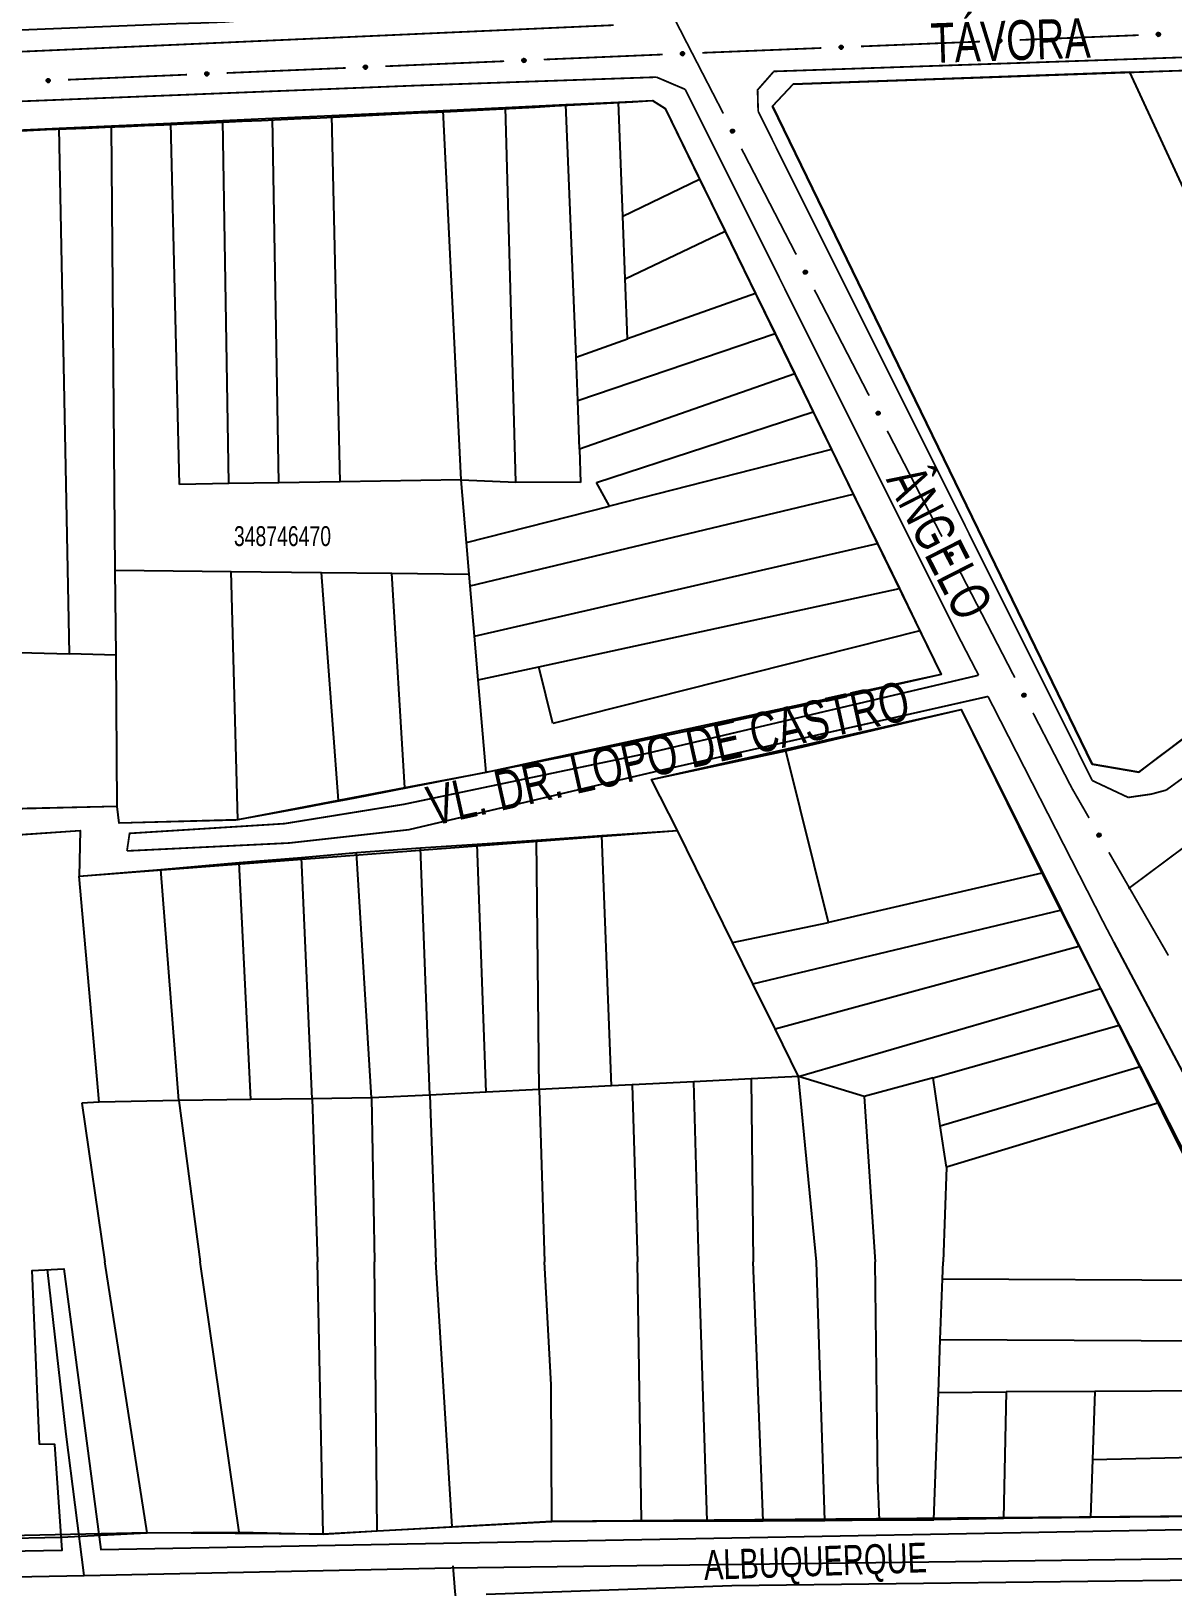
# Model space of a CAD drawing. Extents: x 199219 to 200475, y 4837288 to 4839440.
# Drawn here: x 199837 to 199952.1, y 4838713 to 4838869.8 of the extents above; entities that cross this region are included whole.
import ezdxf

# ---------------------------------------------------------------- set-up
doc = ezdxf.new("R2010")
doc.units = 0
doc.header["$LTSCALE"] = 3
doc.header["$MEASUREMENT"] = 0
doc.linetypes.add('PHANTOMX2', pattern=[5, 2.5, -0.5, 0.5, -0.5, 0.5, -0.5])
for name, color, linetype in [('CD_MALHA_LOTES', 40, 'CONTINUOUS'), ('CD_TXT_QUADRA', 7, 'CONTINUOUS'), ('RU-QUADRAS', 210, 'CONTINUOUS'), ('SV-EIXO-RUA-PAV', 20, 'CONTINUOUS'), ('SV-RUA-NAO-PAV-S-GUIA-C-GUIA', 7, 'PHANTOMX2'), ('SV-RUA-PAVIM-S-GUIA-C-GUIA', 7, 'CONTINUOUS'), ('SV-TXT-RUA-PAV-S-GUIA-C-GUIA', 7, 'CONTINUOUS')]:
    doc.layers.add(name, color=color, linetype=linetype)
doc.styles.add('3487-46-2D_TXTB$0$ARIAL', font='ARIAL.TTF')
doc.styles.add('ARIAL', font='ARIAL.TTF')

msp = doc.modelspace()

# ---------------------------------------------------------------- linework, layer by layer
at = {"layer": 'CD_MALHA_LOTES'}
for p, q in [((199947.75, 4838865.63), (199996.89, 4838867.36)), ((199947.75, 4838865.63), (199913.82, 4838864.44)), ((199967.35, 4838823.19), (199947.75, 4838865.63)), ((199913.82, 4838864.44), (199911.73, 4838862.23)), ((199878.53, 4838861.79), (199884.8, 4838862.08)), ((199884.8, 4838862.08), (199890.91, 4838862.37)), ((199885.84, 4838824.32), (199884.8, 4838862.08)), ((199890.91, 4838862.37), (199896.2, 4838862.61)), ((199891.94, 4838836.92), (199890.91, 4838862.37)), ((199896.2, 4838862.61), (199899.63, 4838862.77)), ((199896.64, 4838851.13), (199896.2, 4838862.61)), ((199899.63, 4838862.77), (199900.91, 4838861.99)), ((199900.91, 4838861.99), (199904.38, 4838854.86)), ((199911.73, 4838862.23), (199943.96, 4838795.91)), ((199845.09, 4838860.24), (199851.08, 4838860.51)), ((199851.08, 4838860.51), (199856.32, 4838860.76)), ((199851.94, 4838824.09), (199851.08, 4838860.51)), ((199856.32, 4838860.76), (199861.32, 4838860.99)), ((199856.92, 4838824.17), (199856.32, 4838860.76)), ((199861.32, 4838860.99), (199867.32, 4838861.27)), ((199861.95, 4838824.26), (199861.32, 4838860.99)), ((199867.32, 4838861.27), (199878.53, 4838861.79)), ((199868.15, 4838824.36), (199867.32, 4838861.27)), ((199880.34, 4838824.56), (199878.53, 4838861.79)), ((199834.04, 4838859.72), (199839.83, 4838859.99)), ((199839.83, 4838859.99), (199845.09, 4838860.24)), ((199840.86, 4838807.01), (199839.83, 4838859.99)), ((199845.47, 4838815.44), (199845.09, 4838860.24)), ((199896.64, 4838851.13), (199904.38, 4838854.86)), ((199904.38, 4838854.86), (199906.95, 4838849.6)), ((199896.88, 4838844.82), (199896.64, 4838851.13)), ((199896.88, 4838844.82), (199906.95, 4838849.6)), ((199906.95, 4838849.6), (199910.01, 4838843.33)), ((199897.11, 4838838.75), (199896.88, 4838844.82)), ((199910.01, 4838843.33), (199897.11, 4838838.75)), ((199910.01, 4838843.33), (199911.98, 4838839.29)), ((199891.94, 4838836.92), (199897.11, 4838838.75)), ((199892.1, 4838832.54), (199911.98, 4838839.29)), ((199911.98, 4838839.29), (199913.96, 4838835.23)), ((199892.1, 4838832.54), (199891.94, 4838836.92)), ((199913.96, 4838835.23), (199892.27, 4838827.65)), ((199913.96, 4838835.23), (199915.82, 4838831.41)), ((199892.27, 4838827.65), (199892.1, 4838832.54)), ((199893.99, 4838824.27), (199915.82, 4838831.41)), ((199915.82, 4838831.41), (199917.68, 4838827.6)), ((199892.27, 4838827.65), (199892.38, 4838824.28)), ((199917.68, 4838827.6), (199895.29, 4838821.91)), ((199917.68, 4838827.6), (199919.87, 4838823.1)), ((199861.95, 4838824.26), (199856.92, 4838824.17)), ((199868.15, 4838824.36), (199861.95, 4838824.26)), ((199880.34, 4838824.56), (199868.15, 4838824.36)), ((199880.34, 4838824.56), (199885.84, 4838824.32)), ((199880.88, 4838818.25), (199880.34, 4838824.56)), ((199892.38, 4838824.28), (199885.84, 4838824.32)), ((199895.29, 4838821.91), (199893.99, 4838824.27)), ((199856.92, 4838824.17), (199851.94, 4838824.09)), ((199881.25, 4838813.86), (199919.87, 4838823.1)), ((199919.87, 4838823.1), (199922.3, 4838818.13)), ((199880.88, 4838818.25), (199895.29, 4838821.91)), ((199881.15, 4838815.05), (199880.88, 4838818.25)), ((199881.69, 4838808.78), (199922.3, 4838818.13)), ((199922.3, 4838818.13), (199924.51, 4838813.59)), ((199845.58, 4838806.87), (199845.47, 4838815.44)), ((199845.47, 4838815.44), (199857.17, 4838815.31)), ((199857.85, 4838790.29), (199857.17, 4838815.31)), ((199857.17, 4838815.31), (199866.28, 4838815.21)), ((199866.28, 4838815.21), (199873.37, 4838815.13)), ((199867.97, 4838792.22), (199866.28, 4838815.21)), ((199874.67, 4838793.5), (199873.37, 4838815.13)), ((199873.37, 4838815.13), (199881.15, 4838815.05)), ((199881.25, 4838813.86), (199881.15, 4838815.05)), ((199881.69, 4838808.78), (199881.25, 4838813.86)), ((199888.16, 4838805.7), (199924.51, 4838813.59)), ((199924.51, 4838813.59), (199926.58, 4838809.34)), ((199948.66, 4838795.1), (199971.26, 4838812.03)), ((199882.06, 4838804.39), (199881.69, 4838808.78)), ((199926.58, 4838809.34), (199889.57, 4838800.01)), ((199926.58, 4838809.34), (199928.73, 4838804.93)), ((199834.5, 4838807.19), (199840.86, 4838807.01)), ((199845.58, 4838806.87), (199840.86, 4838807.01)), ((199845.66, 4838791.62), (199845.58, 4838806.87)), ((199882.06, 4838804.39), (199888.16, 4838805.7)), ((199889.57, 4838800.01), (199888.16, 4838805.7)), ((199882.86, 4838795.06), (199882.06, 4838804.39)), ((199928.73, 4838804.93), (199882.86, 4838795.06)), ((199913.08, 4838797.25), (199930.74, 4838801.39)), ((199930.74, 4838801.39), (199938.86, 4838784.92)), ((199899.52, 4838794.34), (199913.08, 4838797.25)), ((199917.37, 4838779.95), (199913.08, 4838797.25)), ((199882.86, 4838795.06), (199874.67, 4838793.5)), ((199943.96, 4838795.91), (199948.66, 4838795.1)), ((199874.67, 4838793.5), (199867.97, 4838792.22)), ((199902.14, 4838789.22), (199899.52, 4838794.34)), ((199845.66, 4838791.62), (199835.09, 4838791.39)), ((199845.87, 4838789.94), (199845.66, 4838791.62)), ((199867.97, 4838792.22), (199857.85, 4838790.29)), ((199857.85, 4838790.29), (199845.87, 4838789.94)), ((199818.16, 4838787.62), (199841.95, 4838789.2)), ((199841.95, 4838789.2), (199841.85, 4838784.59)), ((199881.97, 4838787.84), (199887.95, 4838788.25)), ((199887.95, 4838788.25), (199894.53, 4838788.7)), ((199888.22, 4838763.1), (199887.95, 4838788.25)), ((199894.53, 4838788.7), (199902.14, 4838789.22)), ((199895.48, 4838763.47), (199894.53, 4838788.7)), ((199907.7, 4838777.92), (199902.14, 4838789.22)), ((199864.24, 4838786.5), (199869.81, 4838786.98)), ((199869.81, 4838786.98), (199876.26, 4838787.45)), ((199871.3, 4838762.26), (199869.81, 4838786.98)), ((199876.26, 4838787.45), (199881.97, 4838787.84)), ((199877.2, 4838762.55), (199876.26, 4838787.45)), ((199882.85, 4838762.84), (199881.97, 4838787.84)), ((199841.85, 4838784.59), (199850.07, 4838785.29)), ((199850.07, 4838785.29), (199857.97, 4838785.97)), ((199851.87, 4838761.99), (199850.07, 4838785.29)), ((199857.97, 4838785.97), (199864.24, 4838786.5)), ((199859.13, 4838762.09), (199857.97, 4838785.97)), ((199865.34, 4838762.17), (199864.24, 4838786.5)), ((199843.86, 4838761.82), (199841.85, 4838784.59)), ((199938.86, 4838784.92), (199917.37, 4838779.95)), ((199938.86, 4838784.92), (199940.76, 4838781.19)), ((199909.75, 4838773.76), (199940.76, 4838781.19)), ((199940.76, 4838781.19), (199942.61, 4838777.56)), ((199907.7, 4838777.92), (199917.37, 4838779.95)), ((199909.75, 4838773.76), (199907.7, 4838777.92)), ((199911.98, 4838769.21), (199942.61, 4838777.56)), ((199942.61, 4838777.56), (199944.78, 4838773.29)), ((199911.98, 4838769.21), (199909.75, 4838773.76)), ((199914.34, 4838764.41), (199944.78, 4838773.29)), ((199944.78, 4838773.29), (199946.67, 4838769.58)), ((199927.92, 4838764.27), (199946.67, 4838769.58)), ((199946.67, 4838769.58), (199948.79, 4838765.41)), ((199914.34, 4838764.41), (199911.98, 4838769.21)), ((199928.62, 4838759.45), (199948.79, 4838765.41)), ((199948.79, 4838765.41), (199950.66, 4838761.75)), ((199888.22, 4838763.1), (199882.85, 4838762.84)), ((199895.48, 4838763.47), (199888.22, 4838763.1)), ((199888.22, 4838763.1), (199888.73, 4838745.75)), ((199897.58, 4838763.57), (199895.48, 4838763.47)), ((199903.8, 4838763.89), (199897.58, 4838763.57)), ((199897.58, 4838763.57), (199898.12, 4838745.75)), ((199909.56, 4838764.17), (199903.8, 4838763.89)), ((199904.31, 4838745.75), (199903.8, 4838763.89)), ((199914.34, 4838764.41), (199909.56, 4838764.17)), ((199909.56, 4838764.17), (199909.78, 4838745.75)), ((199920.95, 4838762.41), (199914.34, 4838764.41)), ((199916.17, 4838745.75), (199914.34, 4838764.41)), ((199927.92, 4838764.27), (199920.95, 4838762.41)), ((199928.62, 4838759.45), (199927.92, 4838764.27)), ((199843.86, 4838761.82), (199842.11, 4838761.73)), ((199842.11, 4838761.73), (199844.44, 4838745.75)), ((199851.87, 4838761.99), (199843.86, 4838761.82)), ((199859.13, 4838762.09), (199851.87, 4838761.99)), ((199851.87, 4838761.99), (199854.03, 4838745.75)), ((199865.34, 4838762.17), (199859.13, 4838762.09)), ((199871.3, 4838762.26), (199865.34, 4838762.17)), ((199865.34, 4838762.17), (199865.85, 4838745.75)), ((199877.2, 4838762.55), (199871.3, 4838762.26)), ((199871.3, 4838762.26), (199871.6, 4838745.75)), ((199882.85, 4838762.84), (199877.2, 4838762.55)), ((199877.2, 4838762.55), (199877.8, 4838745.75)), ((199920.95, 4838762.41), (199922.07, 4838745.75)), ((199950.66, 4838761.75), (199929.26, 4838755.27)), ((199950.66, 4838761.75), (199958.8, 4838745.75)), ((199929.26, 4838755.27), (199928.62, 4838759.45)), ((199929.26, 4838755.27), (199928.929194, 4838745.722676))]:
    msp.add_line(p, q, dxfattribs=at)
at = {"layer": 'CD_MALHA_LOTES', "linetype": 'Continuous'}
for p, q in [((199848.7, 4838718.42), (199844.44, 4838745.75)), ((199857.97, 4838718.49), (199854.03, 4838745.75)), ((199866.44, 4838718.3), (199865.85, 4838745.75)), ((199871.89, 4838718.61), (199871.6, 4838745.75)), ((199879.44, 4838719.02), (199877.8, 4838745.75)), ((199889.4, 4838733.35), (199888.73, 4838745.75)), ((199898.52, 4838719.62), (199898.12, 4838745.75)), ((199905.13, 4838719.63), (199904.31, 4838745.75)), ((199910.79, 4838719.64), (199909.78, 4838745.75)), ((199917.01, 4838719.66), (199916.17, 4838745.75)), ((199922.33, 4838723.69), (199922.07, 4838745.75)), ((199928.85, 4838744.02), (199928.929194, 4838745.722676)), ((199928.63, 4838737.9), (199928.85, 4838744.02)), ((199928.85, 4838744.02), (199959.56, 4838743.88)), ((199928.44, 4838732.58), (199928.63, 4838737.9)), ((199928.63, 4838737.9), (199962.59, 4838737.76)), ((199889.47, 4838719.58), (199889.4, 4838733.35)), ((199927.99, 4838719.74), (199928.44, 4838732.58)), ((199928.44, 4838732.58), (199935.29, 4838732.64)), ((199935.29, 4838732.64), (199935.01, 4838719.85)), ((199944.22, 4838732.68), (199935.29, 4838732.64)), ((199944.22, 4838732.68), (199943.98, 4838725.81)), ((199965.06, 4838732.77), (199944.22, 4838732.68)), ((199943.98, 4838725.81), (199943.78, 4838719.95)), ((199943.98, 4838725.81), (199968.24, 4838726.34)), ((199922.5, 4838719.72), (199922.33, 4838723.69)), ((199879.44, 4838719.02), (199889.47, 4838719.58)), ((199889.47, 4838719.58), (199898.52, 4838719.62)), ((199898.52, 4838719.62), (199905.13, 4838719.63)), ((199905.13, 4838719.63), (199907.62, 4838719.64)), ((199907.62, 4838719.64), (199910.79, 4838719.64)), ((199910.79, 4838719.64), (199917.01, 4838719.66)), ((199917.01, 4838719.66), (199922.5, 4838719.72)), ((199922.5, 4838719.72), (199927.99, 4838719.74)), ((199935.01, 4838719.85), (199927.99, 4838719.74)), ((199943.78, 4838719.95), (199935.01, 4838719.85)), ((199971.26, 4838720.25), (199943.78, 4838719.95)), ((199819.28, 4838717.58), (199840.04, 4838717.97)), ((199840.04, 4838717.97), (199848.7, 4838718.42)), ((199848.7, 4838718.42), (199857.97, 4838718.49)), ((199857.97, 4838718.49), (199866.44, 4838718.3)), ((199866.44, 4838718.3), (199871.89, 4838718.61)), ((199871.89, 4838718.61), (199879.44, 4838719.02))]:
    msp.add_line(p, q, dxfattribs=at)
at = {"layer": 'RU-QUADRAS', "color": 6, "linetype": 'Continuous'}
for points in [[(199756.48, 4838902.47), (199797.92, 4838930.86), (199849.42, 4838962.43), (199883.99, 4838895.96), (199892.65, 4838875.98), (199891.44, 4838873.53), (199856.57, 4838870.68, 0.0083732469), (199777.4, 4838866.65), (199773.06, 4838879.8)], [(199911.73, 4838862.23), (199913.82, 4838864.44), (199996.89, 4838867.36), (199999.05, 4838866.36), (200015.7, 4838845.26), (200015.23, 4838843.47, 0.0110956434), (199948.66, 4838795.1), (199943.96, 4838795.91)], [(199772.68, 4838856.69), (199773.51, 4838857.79, 0.0080451857), (199899.63, 4838862.77), (199900.91, 4838861.99), (199928.73, 4838804.93, -0.0116969733), (199857.6, 4838790.24), (199845.87, 4838789.94), (199845.66, 4838791.62), (199813.06, 4838790.82), (199812.98, 4838794.31), (199775.96, 4838793.2)]]:
    msp.add_lwpolyline(points, format="xyb", close=True, dxfattribs=at)
msp.add_lwpolyline([(199776.4, 4838784.64), (199841.95, 4838789.2), (199841.85, 4838784.59), (199902.14, 4838789.22), (199899.52, 4838794.34), (199930.74, 4838801.39), (199971.26, 4838720.25), (199889.47, 4838719.58), (199866.44, 4838718.3), (199848.7, 4838718.42), (199799.25, 4838717.34), (199782.16, 4838716.52), (199779.38, 4838718.78)], close=True, dxfattribs=at)
at = {"layer": 'SV-EIXO-RUA-PAV', "const_width": 0.18}
for points in [[(199901.27362, 4838872.141534), (199903.098251, 4838868.581938)], [(199903.098251, 4838868.581938), (199903.13, 4838868.52)], [(199903.13, 4838868.52), (199906.770163, 4838861.474403)], [(199904.659469, 4838867.592927), (199916.649657, 4838868.078087)], [(199920.646387, 4838868.239807), (199932.636575, 4838868.724967)], [(199936.633305, 4838868.886687), (199948.623493, 4838869.371847)], [(199872.68821, 4838866.236978), (199884.677423, 4838866.745695)], [(199888.673827, 4838866.915267), (199900.663039, 4838867.423984)], [(199840.716978, 4838864.8804), (199852.70619, 4838865.389117)], [(199856.702594, 4838865.558689), (199868.691806, 4838866.067406)], [(199908.606218, 4838857.920686), (199914.114384, 4838847.259537)], [(199915.950439, 4838843.70582), (199921.458605, 4838833.044671)], [(199923.29466, 4838829.490954), (199928.802826, 4838818.829805)], [(199930.638881, 4838815.276088), (199936.147047, 4838804.614939)], [(199937.983102, 4838801.061222), (199941.655213, 4838793.953789)], [(199941.655213, 4838793.953789), (199941.9, 4838793.48)], [(199941.9, 4838793.48), (199943.631613, 4838790.476735)], [(199947.6, 4838783.35), (199957.220658, 4838790.522373)], [(199945.629601, 4838787.011473), (199951.623568, 4838776.615687)]]:
    msp.add_lwpolyline(points, dxfattribs=at)
at = {"layer": 'SV-EIXO-RUA-PAV'}
for points in [[(199918.500009, 4838868.263128), (199918.532653, 4838868.299548), (199918.568156, 4838868.324173), (199918.603679, 4838868.336189), (199918.637839, 4838868.338622), (199918.673066, 4838868.337175), (199918.708261, 4838868.327881), (199918.745038, 4838868.308912), (199918.781801, 4838868.276422), (199918.804638, 4838868.238394), (199918.818281, 4838868.204198), (199918.822869, 4838868.168724), (199918.82089, 4838868.134526), (199918.810026, 4838868.098287), (199918.79044, 4838868.061205), (199918.756875, 4838868.025029), (199918.721903, 4838868.001125), (199918.687238, 4838867.990405), (199918.651546, 4838867.986018), (199918.615599, 4838867.987926), (199918.581104, 4838867.997249), (199918.543804, 4838868.017038), (199918.508536, 4838868.050639), (199918.484297, 4838868.085248), (199918.473093, 4838868.119753), (199918.469566, 4838868.154989), (199918.470587, 4838868.190339), (199918.478458, 4838868.226107), (199918.500009, 4838868.263128)], [(199934.486926, 4838868.910008), (199934.519571, 4838868.946428), (199934.555074, 4838868.971053), (199934.590597, 4838868.983069), (199934.624757, 4838868.985502), (199934.659984, 4838868.984055), (199934.695179, 4838868.974761), (199934.731956, 4838868.955792), (199934.768719, 4838868.923302), (199934.791556, 4838868.885274), (199934.805199, 4838868.851078), (199934.809787, 4838868.815604), (199934.807808, 4838868.781406), (199934.796944, 4838868.745167), (199934.777358, 4838868.708085), (199934.743793, 4838868.671909), (199934.708821, 4838868.648005), (199934.674156, 4838868.637285), (199934.638464, 4838868.632898), (199934.602517, 4838868.634806), (199934.568022, 4838868.644129), (199934.530722, 4838868.663918), (199934.495454, 4838868.697519), (199934.471215, 4838868.732127), (199934.460011, 4838868.766633), (199934.456484, 4838868.801869), (199934.457505, 4838868.837219), (199934.465376, 4838868.872987), (199934.486926, 4838868.910008)], [(199950.473844, 4838869.556888), (199950.506489, 4838869.593308), (199950.541992, 4838869.617933), (199950.577515, 4838869.629949), (199950.611675, 4838869.632382), (199950.646902, 4838869.630935), (199950.682097, 4838869.621641), (199950.718874, 4838869.602672), (199950.755637, 4838869.570182), (199950.778474, 4838869.532154), (199950.792117, 4838869.497958), (199950.796705, 4838869.462484), (199950.794726, 4838869.428286), (199950.783862, 4838869.392047), (199950.764276, 4838869.354965), (199950.730711, 4838869.318788), (199950.695739, 4838869.294885), (199950.661074, 4838869.284165), (199950.625382, 4838869.279778), (199950.589435, 4838869.281686), (199950.55494, 4838869.291009), (199950.51764, 4838869.310797), (199950.482372, 4838869.344399), (199950.458133, 4838869.379007), (199950.446929, 4838869.413513), (199950.443402, 4838869.448749), (199950.444423, 4838869.484099), (199950.452294, 4838869.519866), (199950.473844, 4838869.556888)], [(199886.527407, 4838866.934372), (199886.559979, 4838866.970855), (199886.595434, 4838866.995551), (199886.630934, 4838867.007636), (199886.665088, 4838867.010137), (199886.700319, 4838867.008759), (199886.735531, 4838866.999533), (199886.772345, 4838866.980637), (199886.809173, 4838866.948219), (199886.832084, 4838866.910236), (199886.845795, 4838866.876067), (199886.850452, 4838866.840602), (199886.84854, 4838866.806401), (199886.837748, 4838866.77014), (199886.818234, 4838866.73302), (199886.78474, 4838866.696777), (199886.749815, 4838866.672805), (199886.715171, 4838866.662017), (199886.679488, 4838866.65756), (199886.643538, 4838866.659398), (199886.609025, 4838866.668653), (199886.571685, 4838866.688368), (199886.536352, 4838866.7219), (199886.512045, 4838866.756461), (199886.500773, 4838866.790944), (199886.497176, 4838866.826173), (199886.498128, 4838866.861525), (199886.505929, 4838866.897308), (199886.527407, 4838866.934372)], [(199902.513023, 4838867.612661), (199902.545595, 4838867.649145), (199902.58105, 4838867.67384), (199902.61655, 4838867.685926), (199902.650705, 4838867.688426), (199902.685935, 4838867.687048), (199902.721147, 4838867.677823), (199902.757962, 4838867.658926), (199902.794789, 4838867.626508), (199902.8177, 4838867.588526), (199902.831411, 4838867.554356), (199902.836068, 4838867.518892), (199902.834157, 4838867.48469), (199902.823364, 4838867.44843), (199902.80385, 4838867.411309), (199902.770356, 4838867.375067), (199902.735431, 4838867.351094), (199902.700787, 4838867.340306), (199902.665104, 4838867.335849), (199902.629154, 4838867.337687), (199902.594641, 4838867.346942), (199902.557301, 4838867.366657), (199902.521968, 4838867.400189), (199902.497661, 4838867.43475), (199902.486389, 4838867.469233), (199902.482792, 4838867.504462), (199902.483745, 4838867.539814), (199902.491545, 4838867.575597), (199902.513023, 4838867.612661)], [(199854.556174, 4838865.577793), (199854.588747, 4838865.614277), (199854.624202, 4838865.638972), (199854.659701, 4838865.651058), (199854.693856, 4838865.653558), (199854.729086, 4838865.65218), (199854.764299, 4838865.642955), (199854.801113, 4838865.624059), (199854.837941, 4838865.591641), (199854.860851, 4838865.553658), (199854.874562, 4838865.519488), (199854.87922, 4838865.484024), (199854.877308, 4838865.449822), (199854.866516, 4838865.413562), (199854.847002, 4838865.376441), (199854.813508, 4838865.340199), (199854.778583, 4838865.316227), (199854.743939, 4838865.305438), (199854.708256, 4838865.300982), (199854.672306, 4838865.302819), (199854.637792, 4838865.312074), (199854.600453, 4838865.331789), (199854.56512, 4838865.365322), (199854.540813, 4838865.399882), (199854.529541, 4838865.434365), (199854.525944, 4838865.469595), (199854.526896, 4838865.504947), (199854.534696, 4838865.540729), (199854.556174, 4838865.577793)], [(199870.54179, 4838866.256083), (199870.574363, 4838866.292566), (199870.609818, 4838866.317261), (199870.645318, 4838866.329347), (199870.679472, 4838866.331847), (199870.714702, 4838866.33047), (199870.749915, 4838866.321244), (199870.786729, 4838866.302348), (199870.823557, 4838866.26993), (199870.846468, 4838866.231947), (199870.860178, 4838866.197778), (199870.864836, 4838866.162313), (199870.862924, 4838866.128111), (199870.852132, 4838866.091851), (199870.832618, 4838866.054731), (199870.799124, 4838866.018488), (199870.764199, 4838865.994516), (199870.729555, 4838865.983728), (199870.693872, 4838865.979271), (199870.657922, 4838865.981109), (199870.623408, 4838865.990364), (199870.586069, 4838866.010079), (199870.550736, 4838866.043611), (199870.526429, 4838866.078171), (199870.515157, 4838866.112655), (199870.51156, 4838866.147884), (199870.512512, 4838866.183236), (199870.520312, 4838866.219019), (199870.54179, 4838866.256083)], [(199838.570558, 4838864.899504), (199838.603131, 4838864.935988), (199838.638586, 4838864.960683), (199838.674085, 4838864.972769), (199838.70824, 4838864.975269), (199838.74347, 4838864.973891), (199838.778683, 4838864.964666), (199838.815497, 4838864.945769), (199838.852324, 4838864.913351), (199838.875235, 4838864.875369), (199838.888946, 4838864.841199), (199838.893604, 4838864.805735), (199838.891692, 4838864.771533), (199838.880899, 4838864.735273), (199838.861386, 4838864.698152), (199838.827892, 4838864.66191), (199838.792967, 4838864.637938), (199838.758323, 4838864.627149), (199838.72264, 4838864.622692), (199838.68669, 4838864.62453), (199838.652176, 4838864.633785), (199838.614837, 4838864.6535), (199838.579504, 4838864.687032), (199838.555197, 4838864.721593), (199838.543925, 4838864.756076), (199838.540328, 4838864.791305), (199838.54128, 4838864.826657), (199838.54908, 4838864.86244), (199838.570558, 4838864.899504)], [(199907.720038, 4838859.875723), (199907.766843, 4838859.861534), (199907.804168, 4838859.839769), (199907.830074, 4838859.812655), (199907.846719, 4838859.782726), (199907.860299, 4838859.750189), (199907.866753, 4838859.714364), (199907.865108, 4838859.673017), (199907.851205, 4838859.625965), (199907.826395, 4838859.589194), (199907.801171, 4838859.562374), (199907.770962, 4838859.543221), (199907.739134, 4838859.530558), (199907.701699, 4838859.525085), (199907.659814, 4838859.52716), (199907.61284, 4838859.542286), (199907.576394, 4838859.563875), (199907.552025, 4838859.590759), (199907.532962, 4838859.621251), (199907.519496, 4838859.654635), (199907.513363, 4838859.689837), (199907.515528, 4838859.732006), (199907.531072, 4838859.778171), (199907.55219, 4838859.814768), (199907.578724, 4838859.839508), (199907.609166, 4838859.8576), (199907.641635, 4838859.871617), (199907.677376, 4838859.879604), (199907.720038, 4838859.875723)], [(199915.064259, 4838845.660857), (199915.111064, 4838845.646668), (199915.148389, 4838845.624903), (199915.174295, 4838845.597789), (199915.19094, 4838845.56786), (199915.20452, 4838845.535323), (199915.210974, 4838845.499498), (199915.20933, 4838845.458151), (199915.195426, 4838845.411099), (199915.170616, 4838845.374328), (199915.145392, 4838845.347508), (199915.115184, 4838845.328355), (199915.083355, 4838845.315692), (199915.045921, 4838845.310219), (199915.004035, 4838845.312294), (199914.957061, 4838845.32742), (199914.920615, 4838845.349009), (199914.896246, 4838845.375893), (199914.877183, 4838845.406385), (199914.863717, 4838845.439769), (199914.857584, 4838845.474971), (199914.85975, 4838845.51714), (199914.875293, 4838845.563305), (199914.896411, 4838845.599902), (199914.922946, 4838845.624642), (199914.953388, 4838845.642734), (199914.985856, 4838845.656751), (199915.021598, 4838845.664738), (199915.064259, 4838845.660857)], [(199922.40848, 4838831.445991), (199922.455285, 4838831.431802), (199922.49261, 4838831.410037), (199922.518516, 4838831.382923), (199922.535161, 4838831.352994), (199922.548741, 4838831.320457), (199922.555195, 4838831.284632), (199922.553551, 4838831.243284), (199922.539647, 4838831.196233), (199922.514837, 4838831.159462), (199922.489614, 4838831.132642), (199922.459405, 4838831.113489), (199922.427576, 4838831.100826), (199922.390142, 4838831.095353), (199922.348256, 4838831.097428), (199922.301282, 4838831.112554), (199922.264836, 4838831.134143), (199922.240467, 4838831.161027), (199922.221404, 4838831.191519), (199922.207938, 4838831.224903), (199922.201805, 4838831.260105), (199922.203971, 4838831.302274), (199922.219514, 4838831.348439), (199922.240632, 4838831.385036), (199922.267167, 4838831.409776), (199922.297609, 4838831.427868), (199922.330077, 4838831.441885), (199922.365819, 4838831.449872), (199922.40848, 4838831.445991)], [(199929.752701, 4838817.231125), (199929.799506, 4838817.216936), (199929.836831, 4838817.195171), (199929.862737, 4838817.168057), (199929.879382, 4838817.138128), (199929.892962, 4838817.105591), (199929.899416, 4838817.069766), (199929.897772, 4838817.028418), (199929.883868, 4838816.981367), (199929.859058, 4838816.944596), (199929.833835, 4838816.917776), (199929.803626, 4838816.898623), (199929.771797, 4838816.88596), (199929.734363, 4838816.880487), (199929.692477, 4838816.882562), (199929.645503, 4838816.897688), (199929.609057, 4838816.919277), (199929.584688, 4838816.946161), (199929.565625, 4838816.976653), (199929.552159, 4838817.010037), (199929.546026, 4838817.045239), (199929.548192, 4838817.087408), (199929.563736, 4838817.133573), (199929.584853, 4838817.17017), (199929.611388, 4838817.19491), (199929.64183, 4838817.213002), (199929.674298, 4838817.227019), (199929.71004, 4838817.235006), (199929.752701, 4838817.231125)], [(199937.096922, 4838803.016259), (199937.143727, 4838803.00207), (199937.181052, 4838802.980305), (199937.206958, 4838802.953191), (199937.223603, 4838802.923262), (199937.237183, 4838802.890725), (199937.243637, 4838802.8549), (199937.241993, 4838802.813552), (199937.228089, 4838802.766501), (199937.203279, 4838802.72973), (199937.178056, 4838802.70291), (199937.147847, 4838802.683757), (199937.116018, 4838802.671094), (199937.078584, 4838802.665621), (199937.036698, 4838802.667696), (199936.989724, 4838802.682822), (199936.953278, 4838802.704411), (199936.928909, 4838802.731295), (199936.909846, 4838802.761787), (199936.89638, 4838802.795171), (199936.890248, 4838802.830373), (199936.892413, 4838802.872542), (199936.907957, 4838802.918707), (199936.929075, 4838802.955304), (199936.955609, 4838802.980044), (199936.986051, 4838802.998136), (199937.018519, 4838803.012153), (199937.054261, 4838803.02014), (199937.096922, 4838803.016259)], [(199944.654203, 4838788.923561), (199944.701613, 4838788.911546), (199944.739902, 4838788.891525), (199944.767031, 4838788.865634), (199944.785038, 4838788.836505), (199944.800104, 4838788.804629), (199944.808204, 4838788.76914), (199944.808468, 4838788.72776), (199944.796749, 4838788.680118), (199944.773661, 4838788.642242), (199944.749702, 4838788.614287), (199944.720408, 4838788.593761), (199944.689197, 4838788.579644), (199944.652055, 4838788.57245), (199944.610118, 4838788.572591), (199944.562497, 4838788.585535), (199944.525094, 4838788.605421), (199944.499511, 4838788.631152), (199944.479062, 4838788.660732), (199944.464071, 4838788.693459), (199944.456321, 4838788.728342), (199944.45654, 4838788.770565), (199944.469938, 4838788.817399), (199944.489345, 4838788.85493), (199944.514711, 4838788.880867), (199944.544286, 4838788.900344), (199944.576073, 4838788.915844), (199944.611409, 4838788.925471), (199944.654203, 4838788.923561)]]:
    msp.add_lwpolyline(points, close=True, dxfattribs=at)
for points in [[(199918.469566, 4838868.154989), (199918.818281, 4838868.204198)], [(199918.470587, 4838868.190339), (199918.804638, 4838868.238394)], [(199918.473093, 4838868.119753), (199918.822869, 4838868.168724)], [(199918.473817, 4838868.173912), (199918.806417, 4838868.222876)], [(199918.473943, 4838868.137045), (199918.818924, 4838868.183779)], [(199918.478458, 4838868.226107), (199918.781801, 4838868.276422)], [(199918.479254, 4838868.208273), (199918.788622, 4838868.257663)], [(199918.482194, 4838868.101872), (199918.818885, 4838868.151002)], [(199918.484297, 4838868.085248), (199918.82089, 4838868.134526)], [(199918.490146, 4838868.242855), (199918.759974, 4838868.290645)], [(199918.500009, 4838868.263128), (199918.745038, 4838868.308912)], [(199918.518596, 4838868.282244), (199918.719277, 4838868.317677)], [(199918.532653, 4838868.299548), (199918.708261, 4838868.327881)], [(199918.552831, 4838868.313673), (199918.681858, 4838868.331185)], [(199918.568156, 4838868.324173), (199918.673066, 4838868.337175)], [(199934.456484, 4838868.801869), (199934.805199, 4838868.851078)], [(199934.457505, 4838868.837219), (199934.791556, 4838868.885274)], [(199934.460011, 4838868.766633), (199934.809787, 4838868.815604)], [(199934.460735, 4838868.820792), (199934.793335, 4838868.869756)], [(199934.460861, 4838868.783925), (199934.805842, 4838868.830659)], [(199934.465376, 4838868.872987), (199934.768719, 4838868.923302)], [(199934.466172, 4838868.855153), (199934.77554, 4838868.904543)], [(199934.469112, 4838868.748752), (199934.805803, 4838868.797882)], [(199934.471215, 4838868.732127), (199934.807808, 4838868.781406)], [(199934.477064, 4838868.889734), (199934.746892, 4838868.937525)], [(199934.485544, 4838868.71391), (199934.797693, 4838868.762047)], [(199934.486926, 4838868.910008), (199934.731956, 4838868.955792)], [(199934.495454, 4838868.697519), (199934.796944, 4838868.745167)], [(199934.505514, 4838868.929124), (199934.706195, 4838868.964556)], [(199934.516863, 4838868.682402), (199934.78413, 4838868.725992)], [(199934.519571, 4838868.946428), (199934.695179, 4838868.974761)], [(199934.530722, 4838868.663918), (199934.777358, 4838868.708085)], [(199934.539749, 4838868.960553), (199934.668776, 4838868.978064)], [(199934.554778, 4838868.656623), (199934.752843, 4838868.689219)], [(199934.555074, 4838868.971053), (199934.659984, 4838868.984055)], [(199934.568022, 4838868.644129), (199934.743793, 4838868.671909)], [(199934.589581, 4838868.640278), (199934.719916, 4838868.659209)], [(199934.602517, 4838868.634806), (199934.708821, 4838868.648005)], [(199950.443402, 4838869.448749), (199950.792117, 4838869.497958)], [(199950.444423, 4838869.484099), (199950.778474, 4838869.532154)], [(199950.446929, 4838869.413513), (199950.796705, 4838869.462484)], [(199950.447652, 4838869.467672), (199950.780253, 4838869.516636)], [(199950.447779, 4838869.430805), (199950.79276, 4838869.477539)], [(199950.452294, 4838869.519866), (199950.755637, 4838869.570182)], [(199950.45309, 4838869.502033), (199950.762458, 4838869.551423)], [(199950.45603, 4838869.395632), (199950.792721, 4838869.444762)], [(199950.458133, 4838869.379007), (199950.794726, 4838869.428286)], [(199950.463982, 4838869.536614), (199950.73381, 4838869.584405)], [(199950.472462, 4838869.36079), (199950.784611, 4838869.408927)], [(199950.473844, 4838869.556888), (199950.718874, 4838869.602672)], [(199950.482372, 4838869.344399), (199950.783862, 4838869.392047)], [(199950.492432, 4838869.576003), (199950.693113, 4838869.611436)], [(199950.503781, 4838869.329282), (199950.771048, 4838869.372872)], [(199950.506489, 4838869.593308), (199950.682097, 4838869.621641)], [(199950.51764, 4838869.310797), (199950.764276, 4838869.354965)], [(199950.526667, 4838869.607433), (199950.655694, 4838869.624944)], [(199950.541696, 4838869.303503), (199950.739761, 4838869.336099)], [(199950.541992, 4838869.617933), (199950.646902, 4838869.630935)], [(199950.55494, 4838869.291009), (199950.730711, 4838869.318788)], [(199950.576498, 4838869.287158), (199950.706834, 4838869.306088)], [(199950.589435, 4838869.281686), (199950.695739, 4838869.294885)], [(199886.497176, 4838866.826173), (199886.845795, 4838866.876067)], [(199886.498128, 4838866.861525), (199886.832084, 4838866.910236)], [(199886.500773, 4838866.790944), (199886.850452, 4838866.840602)], [(199886.50139, 4838866.845104), (199886.833893, 4838866.894722)], [(199886.501589, 4838866.808237), (199886.846477, 4838866.855649)], [(199886.505929, 4838866.897308), (199886.809173, 4838866.948219)], [(199886.50676, 4838866.879476), (199886.81603, 4838866.929474)], [(199886.509909, 4838866.773081), (199886.846502, 4838866.822872)], [(199886.512045, 4838866.756461), (199886.84854, 4838866.806401)], [(199886.517584, 4838866.914079), (199886.787318, 4838866.962399)], [(199886.526409, 4838866.738272), (199886.838463, 4838866.787022)], [(199886.527407, 4838866.934372), (199886.772345, 4838866.980637)], [(199886.536352, 4838866.7219), (199886.837748, 4838866.77014)], [(199886.545957, 4838866.953524), (199886.746567, 4838866.989351)], [(199886.55779, 4838866.706825), (199886.824971, 4838866.75094)], [(199886.559979, 4838866.970855), (199886.735531, 4838866.999533)], [(199886.571685, 4838866.688368), (199886.818234, 4838866.73302)], [(199886.58013, 4838866.98502), (199886.709122, 4838867.002785)], [(199886.595434, 4838866.995551), (199886.700319, 4838867.008759)], [(199886.595756, 4838866.681121), (199886.793756, 4838866.714106)], [(199886.609025, 4838866.668653), (199886.78474, 4838866.696777)], [(199886.63059, 4838866.664844), (199886.760888, 4838866.684031)], [(199886.643538, 4838866.659398), (199886.749815, 4838866.672805)], [(199902.482792, 4838867.504462), (199902.831411, 4838867.554356)], [(199902.483745, 4838867.539814), (199902.8177, 4838867.588526)], [(199902.486389, 4838867.469233), (199902.836068, 4838867.518892)], [(199902.487006, 4838867.523393), (199902.81951, 4838867.573011)], [(199902.487205, 4838867.486527), (199902.832093, 4838867.533939)], [(199902.491545, 4838867.575597), (199902.794789, 4838867.626508)], [(199902.492376, 4838867.557765), (199902.801646, 4838867.607763)], [(199902.495525, 4838867.45137), (199902.832118, 4838867.501162)], [(199902.497661, 4838867.43475), (199902.834157, 4838867.48469)], [(199902.5032, 4838867.592368), (199902.772934, 4838867.640688)], [(199902.512025, 4838867.416561), (199902.824079, 4838867.465311)], [(199902.513023, 4838867.612661), (199902.757962, 4838867.658926)], [(199902.521968, 4838867.400189), (199902.823364, 4838867.44843)], [(199902.531573, 4838867.631813), (199902.732184, 4838867.66764)], [(199902.543406, 4838867.385114), (199902.810587, 4838867.429229)], [(199902.545595, 4838867.649145), (199902.721147, 4838867.677823)], [(199902.557301, 4838867.366657), (199902.80385, 4838867.411309)], [(199902.565746, 4838867.663309), (199902.694738, 4838867.681075)], [(199902.58105, 4838867.67384), (199902.685935, 4838867.687048)], [(199902.581372, 4838867.35941), (199902.779372, 4838867.392395)], [(199902.594641, 4838867.346942), (199902.770356, 4838867.375067)], [(199902.616207, 4838867.343134), (199902.746504, 4838867.36232)], [(199902.629154, 4838867.337687), (199902.735431, 4838867.351094)], [(199918.498626, 4838868.06703), (199918.810775, 4838868.115167)], [(199918.508536, 4838868.050639), (199918.810026, 4838868.098287)], [(199918.529945, 4838868.035522), (199918.797212, 4838868.079112)], [(199918.543804, 4838868.017038), (199918.79044, 4838868.061205)], [(199918.56786, 4838868.009744), (199918.765925, 4838868.042339)], [(199918.581104, 4838867.997249), (199918.756875, 4838868.025029)], [(199918.602663, 4838867.993398), (199918.732998, 4838868.012329)], [(199918.615599, 4838867.987926), (199918.721903, 4838868.001125)], [(199854.525944, 4838865.469595), (199854.874562, 4838865.519488)], [(199854.526896, 4838865.504947), (199854.860851, 4838865.553658)], [(199854.529541, 4838865.434365), (199854.87922, 4838865.484024)], [(199854.530158, 4838865.488526), (199854.862661, 4838865.538144)], [(199854.530356, 4838865.451659), (199854.875245, 4838865.499071)], [(199854.534696, 4838865.540729), (199854.837941, 4838865.591641)], [(199854.535528, 4838865.522897), (199854.844798, 4838865.572895)], [(199854.538677, 4838865.416502), (199854.87527, 4838865.466294)], [(199854.540813, 4838865.399882), (199854.877308, 4838865.449822)], [(199854.546351, 4838865.5575), (199854.816085, 4838865.605821)], [(199854.555177, 4838865.381693), (199854.867231, 4838865.430443)], [(199854.556174, 4838865.577793), (199854.801113, 4838865.624059)], [(199854.56512, 4838865.365322), (199854.866516, 4838865.413562)], [(199854.574724, 4838865.596945), (199854.775335, 4838865.632772)], [(199854.586558, 4838865.350247), (199854.853739, 4838865.394361)], [(199854.588747, 4838865.614277), (199854.764299, 4838865.642955)], [(199854.600453, 4838865.331789), (199854.847002, 4838865.376441)], [(199854.608897, 4838865.628442), (199854.73789, 4838865.646207)], [(199854.624202, 4838865.638972), (199854.729086, 4838865.65218)], [(199854.624524, 4838865.324543), (199854.822524, 4838865.357527)], [(199854.637792, 4838865.312074), (199854.813508, 4838865.340199)], [(199854.659358, 4838865.308266), (199854.789656, 4838865.327452)], [(199854.672306, 4838865.302819), (199854.778583, 4838865.316227)], [(199870.51156, 4838866.147884), (199870.860178, 4838866.197778)], [(199870.512512, 4838866.183236), (199870.846468, 4838866.231947)], [(199870.515157, 4838866.112655), (199870.864836, 4838866.162313)], [(199870.515774, 4838866.166815), (199870.848277, 4838866.216433)], [(199870.515972, 4838866.129948), (199870.860861, 4838866.17736)], [(199870.520312, 4838866.219019), (199870.823557, 4838866.26993)], [(199870.521144, 4838866.201187), (199870.830414, 4838866.251185)], [(199870.524293, 4838866.094792), (199870.860886, 4838866.144583)], [(199870.526429, 4838866.078171), (199870.862924, 4838866.128111)], [(199870.531968, 4838866.23579), (199870.801702, 4838866.28411)], [(199870.540793, 4838866.059982), (199870.852847, 4838866.108733)], [(199870.54179, 4838866.256083), (199870.786729, 4838866.302348)], [(199870.550736, 4838866.043611), (199870.852132, 4838866.091851)], [(199870.56034, 4838866.275234), (199870.760951, 4838866.311062)], [(199870.572174, 4838866.028536), (199870.839355, 4838866.072651)], [(199870.574363, 4838866.292566), (199870.749915, 4838866.321244)], [(199870.586069, 4838866.010079), (199870.832618, 4838866.054731)], [(199870.594514, 4838866.306731), (199870.723506, 4838866.324496)], [(199870.609818, 4838866.317261), (199870.714702, 4838866.33047)], [(199870.61014, 4838866.002832), (199870.80814, 4838866.035817)], [(199870.623408, 4838865.990364), (199870.799124, 4838866.018488)], [(199870.644974, 4838865.986555), (199870.775272, 4838866.005741)], [(199870.657922, 4838865.981109), (199870.764199, 4838865.994516)], [(199838.540328, 4838864.791305), (199838.888946, 4838864.841199)], [(199838.54128, 4838864.826657), (199838.875235, 4838864.875369)], [(199838.543925, 4838864.756076), (199838.893604, 4838864.805735)], [(199838.544542, 4838864.810236), (199838.877045, 4838864.859855)], [(199838.54474, 4838864.77337), (199838.889629, 4838864.820782)], [(199838.54908, 4838864.86244), (199838.852324, 4838864.913351)], [(199838.549912, 4838864.844608), (199838.859181, 4838864.894606)], [(199838.553061, 4838864.738213), (199838.889654, 4838864.788005)], [(199838.555197, 4838864.721593), (199838.891692, 4838864.771533)], [(199838.560735, 4838864.879211), (199838.830469, 4838864.927532)], [(199838.569561, 4838864.703404), (199838.881615, 4838864.752154)], [(199838.570558, 4838864.899504), (199838.815497, 4838864.945769)], [(199838.579504, 4838864.687032), (199838.880899, 4838864.735273)], [(199838.589108, 4838864.918656), (199838.789719, 4838864.954483)], [(199838.600942, 4838864.671957), (199838.868123, 4838864.716072)], [(199838.603131, 4838864.935988), (199838.778683, 4838864.964666)], [(199838.614837, 4838864.6535), (199838.861386, 4838864.698152)], [(199838.623281, 4838864.950153), (199838.752274, 4838864.967918)], [(199838.638586, 4838864.960683), (199838.74347, 4838864.973891)], [(199838.638908, 4838864.646253), (199838.836907, 4838864.679238)], [(199838.652176, 4838864.633785), (199838.827892, 4838864.66191)], [(199838.673742, 4838864.629977), (199838.80404, 4838864.649163)], [(199838.68669, 4838864.62453), (199838.792967, 4838864.637938)], [(199907.513363, 4838859.689837), (199907.61284, 4838859.542286)], [(199907.515528, 4838859.732006), (199907.659814, 4838859.52716)], [(199907.518986, 4838859.668672), (199907.591237, 4838859.558556)], [(199907.519087, 4838859.707121), (199907.632353, 4838859.541402)], [(199907.519496, 4838859.654635), (199907.576394, 4838859.563875)], [(199907.526422, 4838859.75238), (199907.678905, 4838859.528592)], [(199907.531072, 4838859.778171), (199907.701699, 4838859.525085)], [(199907.541737, 4838859.794082), (199907.717314, 4838859.531542)], [(199907.55219, 4838859.814768), (199907.739134, 4838859.530558)], [(199907.566367, 4838859.823702), (199907.753217, 4838859.53934)], [(199907.578724, 4838859.839508), (199907.770962, 4838859.543221)], [(199907.594755, 4838859.846048), (199907.782938, 4838859.55316)], [(199907.609166, 4838859.8576), (199907.801171, 4838859.562374)], [(199907.628112, 4838859.861746), (199907.813084, 4838859.581022)], [(199907.641635, 4838859.871617), (199907.826395, 4838859.589194)], [(199907.661551, 4838859.871343), (199907.837087, 4838859.611854)], [(199907.677376, 4838859.879604), (199907.851205, 4838859.625965)], [(199907.697495, 4838859.876091), (199907.854867, 4838859.651758)], [(199907.720038, 4838859.875723), (199907.865108, 4838859.673017)], [(199907.745218, 4838859.866958), (199907.862162, 4838859.700067)], [(199907.766843, 4838859.861534), (199907.866753, 4838859.714364)], [(199907.788173, 4838859.849218), (199907.858586, 4838859.739689)], [(199907.804168, 4838859.839769), (199907.860299, 4838859.750189)], [(199914.857584, 4838845.474971), (199914.957061, 4838845.32742)], [(199914.85975, 4838845.51714), (199915.004035, 4838845.312294)], [(199914.863207, 4838845.453806), (199914.935458, 4838845.34369)], [(199914.863308, 4838845.492255), (199914.976574, 4838845.326536)], [(199914.863717, 4838845.439769), (199914.920615, 4838845.349009)], [(199914.870643, 4838845.537514), (199915.023126, 4838845.313726)], [(199914.875293, 4838845.563305), (199915.045921, 4838845.310219)], [(199914.885958, 4838845.579216), (199915.061535, 4838845.316676)], [(199914.896411, 4838845.599902), (199915.083355, 4838845.315692)], [(199914.910588, 4838845.608836), (199915.097438, 4838845.324474)], [(199914.922946, 4838845.624642), (199915.115184, 4838845.328355)], [(199914.938976, 4838845.631182), (199915.127159, 4838845.338294)], [(199914.953388, 4838845.642734), (199915.145392, 4838845.347508)], [(199914.972334, 4838845.64688), (199915.157305, 4838845.366156)], [(199914.985856, 4838845.656751), (199915.170616, 4838845.374328)], [(199915.005772, 4838845.656477), (199915.181308, 4838845.396988)], [(199915.021598, 4838845.664738), (199915.195426, 4838845.411099)], [(199915.041716, 4838845.661225), (199915.199089, 4838845.436892)], [(199915.064259, 4838845.660857), (199915.20933, 4838845.458151)], [(199915.08944, 4838845.652092), (199915.206383, 4838845.485201)], [(199915.111064, 4838845.646668), (199915.210974, 4838845.499498)], [(199915.132395, 4838845.634352), (199915.202807, 4838845.524823)], [(199915.148389, 4838845.624903), (199915.20452, 4838845.535323)], [(199922.201805, 4838831.260105), (199922.301282, 4838831.112554)], [(199922.203971, 4838831.302274), (199922.348256, 4838831.097428)], [(199922.207428, 4838831.23894), (199922.279679, 4838831.128824)], [(199922.20753, 4838831.277389), (199922.320796, 4838831.11167)], [(199922.207938, 4838831.224903), (199922.264836, 4838831.134143)], [(199922.214864, 4838831.322648), (199922.367347, 4838831.09886)], [(199922.219514, 4838831.348439), (199922.390142, 4838831.095353)], [(199922.23018, 4838831.36435), (199922.405756, 4838831.10181)], [(199922.240632, 4838831.385036), (199922.427576, 4838831.100826)], [(199922.254809, 4838831.39397), (199922.44166, 4838831.109608)], [(199922.267167, 4838831.409776), (199922.459405, 4838831.113489)], [(199922.283197, 4838831.416316), (199922.471381, 4838831.123428)], [(199922.297609, 4838831.427868), (199922.489614, 4838831.132642)], [(199922.316555, 4838831.432014), (199922.501526, 4838831.15129)], [(199922.330077, 4838831.441885), (199922.514837, 4838831.159462)], [(199922.349993, 4838831.441611), (199922.525529, 4838831.182122)], [(199922.365819, 4838831.449872), (199922.539647, 4838831.196233)], [(199922.385938, 4838831.446359), (199922.54331, 4838831.222026)], [(199922.40848, 4838831.445991), (199922.553551, 4838831.243284)], [(199922.433661, 4838831.437226), (199922.550604, 4838831.270335)], [(199922.455285, 4838831.431802), (199922.555195, 4838831.284632)], [(199922.476616, 4838831.419486), (199922.547028, 4838831.309957)], [(199922.49261, 4838831.410037), (199922.548741, 4838831.320457)], [(199929.546026, 4838817.045239), (199929.645503, 4838816.897688)], [(199929.548192, 4838817.087408), (199929.692477, 4838816.882562)], [(199929.551649, 4838817.024074), (199929.6239, 4838816.913958)], [(199929.551751, 4838817.062523), (199929.665017, 4838816.896804)], [(199929.552159, 4838817.010037), (199929.609057, 4838816.919277)], [(199929.559085, 4838817.107782), (199929.711568, 4838816.883994)], [(199929.563736, 4838817.133573), (199929.734363, 4838816.880487)], [(199929.574401, 4838817.149484), (199929.749977, 4838816.886944)], [(199929.584853, 4838817.17017), (199929.771797, 4838816.88596)], [(199929.59903, 4838817.179104), (199929.785881, 4838816.894742)], [(199929.611388, 4838817.19491), (199929.803626, 4838816.898623)], [(199929.627418, 4838817.20145), (199929.815602, 4838816.908562)], [(199929.64183, 4838817.213002), (199929.833835, 4838816.917776)], [(199929.660776, 4838817.217148), (199929.845747, 4838816.936424)], [(199929.674298, 4838817.227019), (199929.859058, 4838816.944596)], [(199929.694215, 4838817.226745), (199929.869751, 4838816.967256)], [(199929.71004, 4838817.235006), (199929.883868, 4838816.981367)], [(199929.730159, 4838817.231493), (199929.887531, 4838817.00716)], [(199929.752701, 4838817.231125), (199929.897772, 4838817.028418)], [(199929.777882, 4838817.22236), (199929.894825, 4838817.055469)], [(199929.799506, 4838817.216936), (199929.899416, 4838817.069766)], [(199929.820837, 4838817.20462), (199929.891249, 4838817.095091)], [(199929.836831, 4838817.195171), (199929.892962, 4838817.105591)], [(199936.890248, 4838802.830373), (199936.989724, 4838802.682822)], [(199936.892413, 4838802.872542), (199937.036698, 4838802.667696)], [(199936.895871, 4838802.809208), (199936.968122, 4838802.699092)], [(199936.895972, 4838802.847657), (199937.009238, 4838802.681938)], [(199936.89638, 4838802.795171), (199936.953278, 4838802.704411)], [(199936.903306, 4838802.892916), (199937.055789, 4838802.669128)], [(199936.907957, 4838802.918707), (199937.078584, 4838802.665621)], [(199936.918622, 4838802.934618), (199937.094198, 4838802.672078)], [(199936.929075, 4838802.955304), (199937.116018, 4838802.671094)], [(199936.943251, 4838802.964238), (199937.130102, 4838802.679876)], [(199936.955609, 4838802.980044), (199937.147847, 4838802.683757)], [(199936.971639, 4838802.986584), (199937.159823, 4838802.693696)], [(199936.986051, 4838802.998136), (199937.178056, 4838802.70291)], [(199937.004997, 4838803.002282), (199937.189968, 4838802.721558)], [(199937.018519, 4838803.012153), (199937.203279, 4838802.72973)], [(199937.038436, 4838803.011879), (199937.213972, 4838802.75239)], [(199937.054261, 4838803.02014), (199937.228089, 4838802.766501)], [(199937.07438, 4838803.016627), (199937.231752, 4838802.792294)], [(199937.096922, 4838803.016259), (199937.241993, 4838802.813552)], [(199937.122103, 4838803.007494), (199937.239046, 4838802.840603)], [(199937.143727, 4838803.00207), (199937.243637, 4838802.8549)], [(199937.165058, 4838802.989754), (199937.23547, 4838802.880225)], [(199937.181052, 4838802.980305), (199937.237183, 4838802.890725)], [(199944.456321, 4838788.728342), (199944.562497, 4838788.585535)], [(199944.45654, 4838788.770565), (199944.610118, 4838788.572591)], [(199944.461242, 4838788.745871), (199944.58203, 4838788.585552)], [(199944.462914, 4838788.707458), (199944.540167, 4838788.600792)], [(199944.464071, 4838788.693459), (199944.525094, 4838788.605421)], [(199944.466482, 4838788.79142), (199944.629123, 4838788.574902)], [(199944.469938, 4838788.817399), (199944.652055, 4838788.57245)], [(199944.479858, 4838788.833784), (199944.667355, 4838788.57962)], [(199944.489345, 4838788.85493), (199944.689197, 4838788.579644)], [(199944.503095, 4838788.864508), (199944.702861, 4838788.589066)], [(199944.514711, 4838788.880867), (199944.720408, 4838788.593761)], [(199944.530422, 4838788.88814), (199944.731913, 4838788.604242)], [(199944.544286, 4838788.900344), (199944.749702, 4838788.614287)], [(199944.563021, 4838788.90536), (199944.760741, 4838788.633465)], [(199944.576073, 4838788.915844), (199944.773661, 4838788.642242)], [(199944.595981, 4838788.916489), (199944.783297, 4838788.665371)], [(199944.611409, 4838788.925471), (199944.796749, 4838788.680118)], [(199944.631668, 4838788.922889), (199944.799218, 4838788.706052)], [(199944.654203, 4838788.923561), (199944.808468, 4838788.72776)], [(199944.679762, 4838788.915967), (199944.804277, 4838788.754647)], [(199944.701613, 4838788.911546), (199944.808204, 4838788.76914)], [(199944.723489, 4838788.900227), (199944.798878, 4838788.794061)], [(199944.739902, 4838788.891525), (199944.800104, 4838788.804629)], [(199842.351567, 4838714.120654), (199840.524703, 4838728.370191), (199838.664265, 4838744.963209)], [(199500.366905, 4838709.962766), (199504.917638, 4838710.15238), (199540.565049, 4838710.910835), (199597.733637, 4838711.479677), (199604.559737, 4838711.290063), (199609.489698, 4838711.479677), (199640.396761, 4838711.858905), (199680.500099, 4838712.238133), (199705.576161, 4838712.485187), (199776.729147, 4838713.186202), (199784.124089, 4838712.996588), (199842.351567, 4838714.120654), (199879.310261, 4838714.892727), (199983.692706, 4838716.220024)], [(199888.318732, 4838638.766527), (199887.985096, 4838641.180328), (199885.709729, 4838660.520945), (199883.055135, 4838683.796049), (199879.736892, 4838712.522553), (199879.547278, 4838715.082341)]]:
    msp.add_lwpolyline(points, dxfattribs=at)
at = {"layer": 'SV-RUA-PAVIM-S-GUIA-C-GUIA'}
msp.add_line((199946.105131, 4838778.00224), (199963.16, 4838745.75), dxfattribs=at)
at = {"layer": 'SV-RUA-PAVIM-S-GUIA-C-GUIA', "const_width": 0.18}
for points in [[(199895.72, 4838870.38), (199824.62, 4838867.2)], [(199971.63, 4838867.77), (199911.86, 4838865.72)], [(199900.03, 4838865.14), (199875.43, 4838864.28)], [(199902.92, 4838863.91), (199900.03, 4838865.14)], [(199911.86, 4838865.72), (199910.22, 4838863.85), (199910.28, 4838861.68)], [(199875.43, 4838864.28), (199817.38, 4838861.96)], [(199930.45, 4838808.82), (199902.92, 4838863.91)], [(199910.28, 4838861.68), (199940.43, 4838801.33)], [(199932.5, 4838804.86), (199930.45, 4838808.82)], [(199932.5, 4838804.86), (199899.2, 4838797.01), (199874.58, 4838791.85), (199862.53, 4838789.9), (199846.92, 4838788.92), (199846.66, 4838787.15)], [(199933.45, 4838802.72), (199900.4, 4838795.26), (199875.07, 4838789.29), (199863.01, 4838787.95), (199846.66, 4838787.15)], [(199933.45, 4838802.72), (199945.24, 4838779.64), (199946.105131, 4838778.00224)], [(199940.43, 4838801.33), (199943.96, 4838794.24)], [(199951.407156, 4838793.281203), (199962.29, 4838801.18)], [(199943.96, 4838794.24), (199947.58, 4838792.54)], [(199947.58, 4838792.54), (199949.92, 4838792.88), (199951.407156, 4838793.281203)]]:
    msp.add_lwpolyline(points, dxfattribs=at)
at = {"layer": 'SV-RUA-PAVIM-S-GUIA-C-GUIA'}
for points in [[(199777.10219, 4838745.75), (199778.173982, 4838720.283485), (199778.447581, 4838718.543272), (199779.305872, 4838717.00237), (199780.111647, 4838716.104754), (199781.184755, 4838715.747051), (199782.215111, 4838715.629588), (199840.134483, 4838716.664493), (199839.378021, 4838727.320335), (199837.852591, 4838727.363337), (199837.117944, 4838744.84894), (199840.288618, 4838745.035451), (199844.010279, 4838716.736358), (199907.618557, 4838717.915783), (199973.146839, 4838719.130809), (199974.798416, 4838719.317657), (199975.702526, 4838719.810528), (199976.083744, 4838720.55762), (199975.593334, 4838721.711745), (199963.164254, 4838745.75)], [(199978.76707, 4838712.534738), (199977.272139, 4838713.146785), (199975.875539, 4838713.558011), (199973.878139, 4838713.874015), (199907.618557, 4838713.080867), (199882.85228, 4838712.208129)]]:
    msp.add_lwpolyline(points, dxfattribs=at)

# ---------------------------------------------------------------- texts
at = {"layer": 'CD_TXT_QUADRA', "style": 'ARIAL', "width": 0.7}
msp.add_text('348746470', height=2, dxfattribs=at).set_placement((199857.44, 4838817.88))
at = {"layer": 'SV-RUA-NAO-PAV-S-GUIA-C-GUIA', "style": '3487-46-2D_TXTB$0$ARIAL', "width": 0.7}
msp.add_text('VL. DR. LOPO DE CASTRO', height=4, rotation=12.58216748, dxfattribs=at).set_placement((199877.467829, 4838789.655506))
at = {"layer": 'SV-TXT-RUA-PAV-S-GUIA-C-GUIA', "style": 'ARIAL', "width": 0.7}
for s, height, rotation, p in [('TÁVORA', 4, 2, (199927.75, 4838866.56)), ('ÂNGELO', 4, 297, (199923.125076, 4838824.588145)), ('ALBUQUERQUE', 3, 2, (199904.859782, 4838713.670686))]:
    msp.add_text(s, height=height, rotation=rotation, dxfattribs=at).set_placement(p)

doc.saveas('drawing.dxf')
